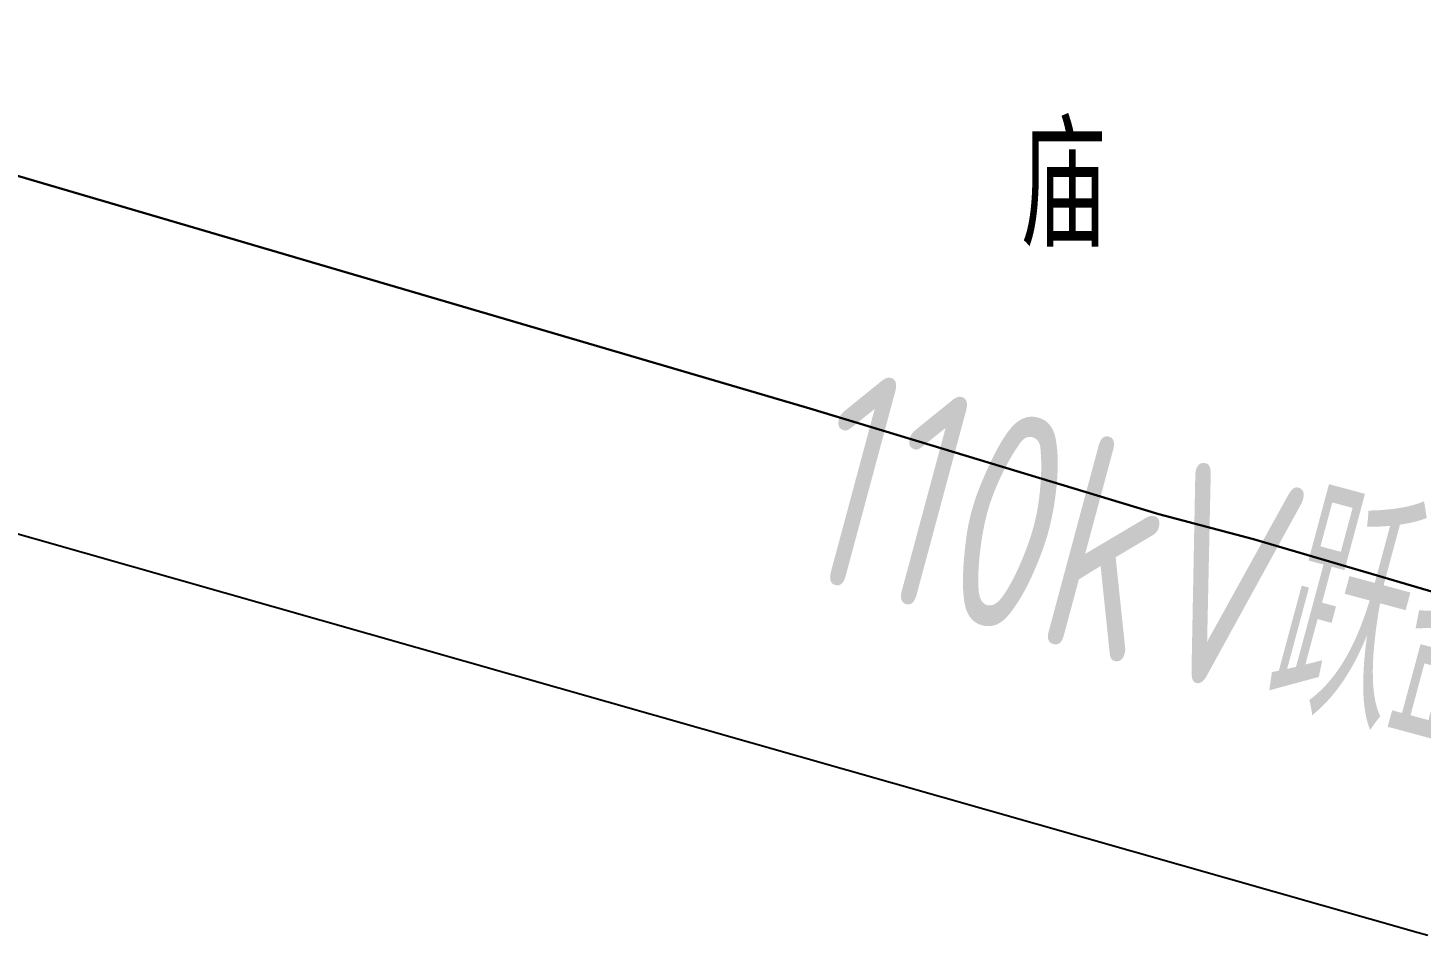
# Model space of a CAD drawing. Extents: x -111898 to 889894, y -2 to 1194865.
# Drawn here: x 532958 to 581552, y 699585 to 731201 of the extents above; entities that cross this region are included whole.
import ezdxf

# ---------------------------------------------------------------- set-up
doc = ezdxf.new("R2010")
doc.units = 0
doc.header["$LTSCALE"] = 10
doc.header["$MEASUREMENT"] = 0
doc.layers.add('0-WALL', color=252, linetype='Continuous')
doc.styles.get("Standard").update_dxf_attribs({"font": 'gbenor.shx', "bigfont": 'gbcbig.shx'})

msp = doc.modelspace()

# ---------------------------------------------------------------- linework, layer by layer
at = {"layer": '0-WALL'}
for points in [[(667546.04, 711289.6), (602768.06, 726155.77), (602768.06, 726155.77), (516941.16, 751555.27), (516941.16, 751555.27), (439826.46, 773697.27), (439826.46, 773697.27), (384791.04, 789254.8), (384791.04, 789254.8), (371636.23, 771757.64), (371636.23, 771757.64), (394085.03, 766151.54), (394085.03, 766151.54), (456219.43, 746662.24), (456219.43, 746662.24), (531602.73, 726340.34), (531602.73, 726340.34), (560233.03, 717932.84), (560233.03, 717932.84), (572402.93, 714252.94), (572402.93, 714252.94), (575711.13, 713387.64), (575711.13, 713387.64), (622712.93, 699585.34)], [(347393.54, 735244.11), (389137.53, 753869.44), (394180.43, 753736.04), (468329.43, 731855.64), (581450.63, 699679.84), (581787.14, 699585.34)]]:
    msp.add_lwpolyline(points, dxfattribs=at)
at = {"layer": '0-WALL', "lineweight": -3}
msp.add_lwpolyline([(622712.93, 699585.34), (575711.13, 713387.64), (575711.13, 713387.64), (572402.93, 714252.94), (572402.93, 714252.94), (560233.03, 717932.84), (560233.03, 717932.84), (531602.73, 726340.34), (531602.73, 726340.34), (456219.43, 746662.24), (456219.43, 746662.24), (394085.03, 766151.54), (394085.03, 766151.54), (371636.23, 771757.64), (371636.23, 771757.64), (347393.54, 739512.47)], dxfattribs=at)

# ---------------------------------------------------------------- texts
at = {"layer": '0-WALL'}
msp.add_text('庙', height=4200, rotation=0.000007, dxfattribs=at).set_placement((567558.87, 723579.89))
at = {"layer": '0-WALL', "color": 254, "width": 0.8}
msp.add_text('110kV跃盐1229线', height=7500, rotation=344.943532, dxfattribs=at).set_placement((559605.48, 712165.54))

doc.saveas('drawing.dxf')
